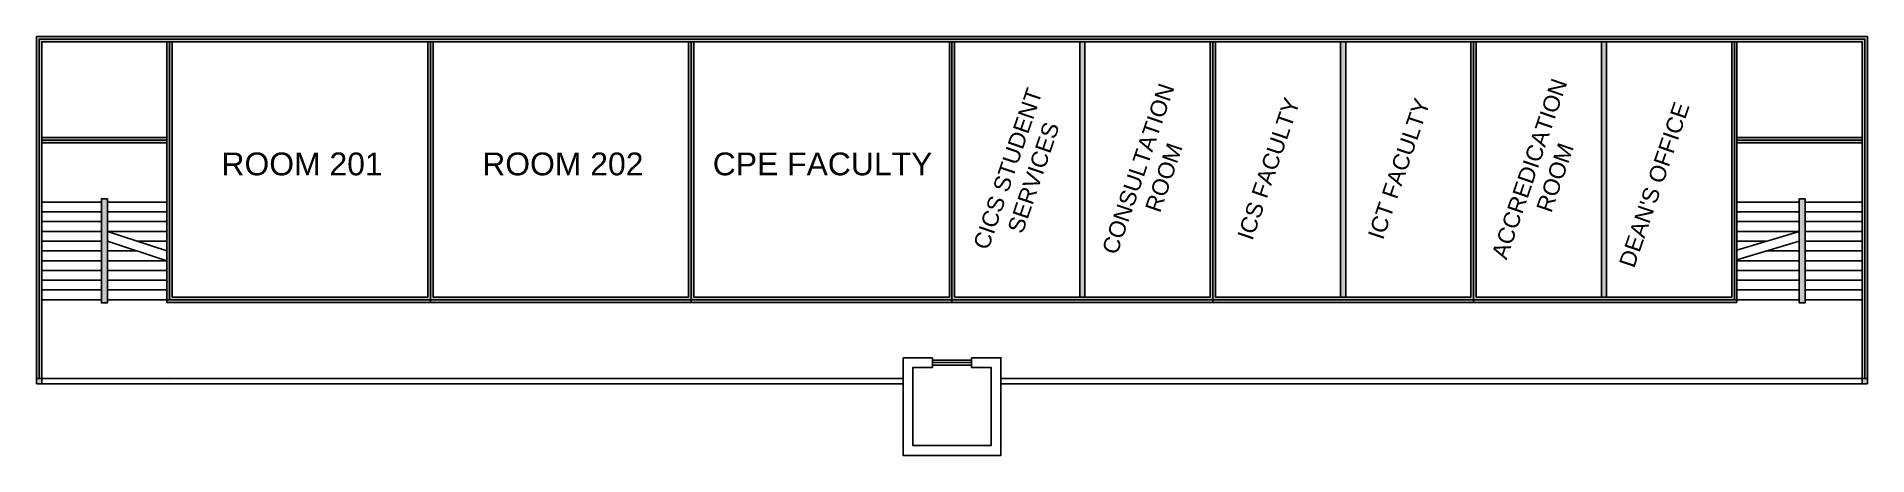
# Model space of a CAD drawing. Header units: centimetres. Extents: x 13545 to 69705, y 11282 to 24142.
import ezdxf

# ---------------------------------------------------------------- set-up
doc = ezdxf.new("R2010")
doc.units = ezdxf.units.CM
doc.layers.add('hatches', color=7, linetype='Continuous')
doc.layers.add('label', color=7, linetype='Continuous')
doc.styles.get("Standard").update_dxf_attribs({"font": 'arial.ttf'})

msp = doc.modelspace()

# ---------------------------------------------------------------- hatches: boundary and pattern name
at = {"layer": 'hatches'}
h = msp.add_hatch(color=256, dxfattribs=at)
h.dxf.hatch_style = 1
h.paths.add_polyline_path([(69705, 24142), (65545, 24142), (57545, 24142), (49545, 24142), (41545, 24142), (33545, 24142), (25545, 24142), (17545, 24142), (13545, 24142), (13545, 20882), (13545, 13642), (13625, 13642), (13625, 24062), (17625, 24062), (25625, 24062), (33625, 24062), (41625, 24062), (49625, 24062), (57625, 24062), (65625, 24062), (69625, 24062), (69625, 20962), (69625, 13642), (69705, 13642)])
h = msp.add_hatch(color=256, dxfattribs=at)
h.dxf.hatch_style = 1
h.paths.add_polyline_path([(69625, 24062), (65625, 24062), (57625, 24062), (49625, 24062), (41625, 24062), (33625, 24062), (25625, 24062), (17625, 24062), (13625, 24062), (13625, 20962), (13625, 19062), (13625, 13642), (13705, 13642), (13705, 23982), (17545, 23982), (69545, 23982), (69545, 21042), (69545, 13642), (69625, 13642)])
h = msp.add_hatch(color=256, dxfattribs=at)
h.dxf.hatch_style = 1
h.paths.add_polyline_path([(65625, 23982), (65545, 23982), (65545, 20882), (65545, 16142), (57705, 16142), (57705, 23982), (57625, 23982), (57625, 16062), (65625, 16062)])
h.paths.add_polyline_path([(16106, 15391), (17189, 15391), (17189, 15844), (16106, 15844)], flags=9)
h.paths.add_polyline_path([(14412, 15394), (14949, 15394), (14949, 15847), (14412, 15847)], flags=9)
h.paths.add_polyline_path([(16097, 15392), (16103, 15392), (16103, 15397), (16097, 15397)], flags=9)
h.paths.add_polyline_path([(66192, 15340), (67275, 15340), (67275, 15793), (66192, 15793)], flags=9)
h.paths.add_polyline_path([(68427, 15343), (68964, 15343), (68964, 15797), (68427, 15797)], flags=9)
h.paths.add_polyline_path([(68205, 15342), (68211, 15342), (68211, 15347), (68205, 15347)], flags=9)
h = msp.add_hatch(color=256, dxfattribs=at)
h.dxf.hatch_style = 1
h.paths.add_polyline_path([(17625, 23982), (17545, 23982), (17545, 21042), (17545, 16062), (17625, 16062)])
h = msp.add_hatch(color=256, dxfattribs=at)
h.dxf.hatch_style = 1
h.paths.add_polyline_path([(25625, 23982), (25545, 23982), (25545, 16142), (17705, 16142), (17705, 23982), (17625, 23982), (17625, 16062), (25625, 16062)])
h = msp.add_hatch(color=256, dxfattribs=at)
h.dxf.hatch_style = 1
h.paths.add_polyline_path([(33625, 23982), (33545, 23982), (33545, 16142), (25705, 16142), (25705, 23982), (25625, 23982), (25625, 16062), (33625, 16062)])
h = msp.add_hatch(color=256, dxfattribs=at)
h.dxf.hatch_style = 1
h.paths.add_polyline_path([(41625, 23982), (41545, 23982), (41545, 16142), (33705, 16142), (33705, 23982), (33625, 23982), (33625, 16062), (41625, 16062)])
h = msp.add_hatch(color=256, dxfattribs=at)
h.dxf.hatch_style = 1
h.paths.add_polyline_path([(49625, 23982), (49545, 23982), (49545, 16142), (41705, 16142), (41705, 23982), (41625, 23982), (41625, 16062), (49625, 16062)])
h = msp.add_hatch(color=256, dxfattribs=at)
h.dxf.hatch_style = 1
h.paths.add_polyline_path([(45705, 23982), (45545, 23982), (45545, 16142), (45705, 16142)])
h = msp.add_hatch(color=256, dxfattribs=at)
h.dxf.hatch_style = 1
h.paths.add_polyline_path([(49705, 23982), (49625, 23982), (49625, 16062), (57625, 16062), (57625, 23982), (57545, 23982), (57545, 16142), (49705, 16142)])
h = msp.add_hatch(color=256, dxfattribs=at)
h.dxf.hatch_style = 1
h.paths.add_polyline_path([(53705, 23982), (53545, 23982), (53545, 16142), (53705, 16142)])
h = msp.add_hatch(color=256, dxfattribs=at)
h.dxf.hatch_style = 1
h.paths.add_polyline_path([(61705, 23982), (61545, 23982), (61545, 16142), (61705, 16142)])
h = msp.add_hatch(color=256, dxfattribs=at)
h.dxf.hatch_style = 1
h.paths.add_polyline_path([(65705, 23982), (65625, 23982), (65625, 16062), (65705, 16062)])
h = msp.add_hatch(color=256, dxfattribs=at)
h.dxf.hatch_style = 1
h.paths.add_polyline_path([(17545, 21042), (13705, 21042), (13705, 20962), (17545, 20962)])
h.paths.add_polyline_path([(17545, 20962), (13705, 20962), (13705, 20882), (17545, 20882)])
h = msp.add_hatch(color=256, dxfattribs=at)
h.dxf.hatch_style = 1
h.paths.add_polyline_path([(69545, 21042), (65705, 21042), (65705, 20962), (69545, 20962)])
h.paths.add_polyline_path([(69545, 20962), (65705, 20962), (65705, 20882), (69545, 20882)])
h = msp.add_hatch(color=256, dxfattribs=at)
h.dxf.hatch_style = 1
h.paths.add_polyline_path([(15715, 19162), (15535, 19162), (15535, 15962), (15715, 15962)])
h = msp.add_hatch(color=256, dxfattribs=at)
h.dxf.hatch_style = 1
h.paths.add_polyline_path([(67795, 19162), (67615, 19162), (67615, 15962), (67795, 15962)])
h = msp.add_hatch(color=256, dxfattribs=at)
h.dxf.hatch_style = 1
h.paths.add_polyline_path([(65705, 16062), (65625, 16062), (57625, 16062), (57625, 15982), (65705, 15982)])
h.paths.add_polyline_path([(16106, 15391), (17189, 15391), (17189, 15844), (16106, 15844)], flags=9)
h.paths.add_polyline_path([(14412, 15394), (14949, 15394), (14949, 15847), (14412, 15847)], flags=9)
h.paths.add_polyline_path([(16097, 15392), (16103, 15392), (16103, 15397), (16097, 15397)], flags=9)
h.paths.add_polyline_path([(66192, 15340), (67275, 15340), (67275, 15793), (66192, 15793)], flags=9)
h.paths.add_polyline_path([(68427, 15343), (68964, 15343), (68964, 15797), (68427, 15797)], flags=9)
h.paths.add_polyline_path([(68205, 15342), (68211, 15342), (68211, 15347), (68205, 15347)], flags=9)
h = msp.add_hatch(color=256, dxfattribs=at)
h.dxf.hatch_style = 1
h.paths.add_polyline_path([(25625, 16062), (17625, 16062), (17545, 16062), (17545, 15982), (25625, 15982)])
h = msp.add_hatch(color=256, dxfattribs=at)
h.dxf.hatch_style = 1
h.paths.add_polyline_path([(33625, 16062), (25625, 16062), (25625, 15982), (33625, 15982)])
h = msp.add_hatch(color=256, dxfattribs=at)
h.dxf.hatch_style = 1
h.paths.add_polyline_path([(41625, 16062), (33625, 16062), (33625, 15982), (41625, 15982)])
h = msp.add_hatch(color=256, dxfattribs=at)
h.dxf.hatch_style = 1
h.paths.add_polyline_path([(49625, 16062), (41625, 16062), (41625, 15982), (49625, 15982)])
h = msp.add_hatch(color=256, dxfattribs=at)
h.dxf.hatch_style = 1
h.paths.add_polyline_path([(57625, 16062), (49625, 16062), (49625, 15982), (57625, 15982)])
h = msp.add_hatch(color=256, dxfattribs=at)
h.dxf.hatch_style = 1
h.paths.add_polyline_path([(13705, 13642), (13545, 13642), (13545, 13482), (13705, 13482)])
h.paths.add_polyline_path([(69705, 13642), (69545, 13642), (69545, 13482), (69705, 13482)])

# ---------------------------------------------------------------- linework, layer by layer
for p, q in [((15535, 19062), (15535, 16062)), ((15715, 19062), (15715, 16062)), ((67615, 19062), (67615, 16062)), ((67795, 19062), (67795, 16062))]:
    msp.add_line(p, q, dxfattribs=at)
for points in [[(43125, 13482), (69705, 13482), (69705, 24142), (13545, 24142), (13545, 13482), (40125, 13482)], [(17705, 13482), (17705, 13482), (13545, 13482), (13545, 24142), (17705, 24142)], [(17705, 24142), (13545, 24142), (13545, 20882)], [(13625, 24062), (13625, 13642)], [(13625, 24062), (17625, 24062)], [(13625, 24062), (13625, 20962)], [(17625, 24062), (13625, 24062), (13625, 20962)], [(13625, 13642), (13625, 24062)], [(69625, 13642), (69625, 24062), (13625, 24062)], [(43125, 13642), (69545, 13642), (69545, 23982), (13705, 23982), (13705, 13642), (40125, 13642)], [(17545, 24142), (25705, 24142)], [(25705, 15982), (17545, 15982), (17545, 23982)], [(17625, 24062), (25625, 24062)], [(17625, 16062), (17625, 23982)], [(17625, 20962), (17625, 23982)], [(17625, 23982), (17625, 16062)], [(25625, 23982), (25625, 16062), (17625, 16062)], [(17705, 20882), (17705, 23982)], [(17705, 23982), (17705, 16142)], [(25545, 24142), (33705, 24142)], [(25545, 16142), (25545, 23982)], [(25625, 24062), (33625, 24062)], [(33625, 23982), (33625, 16062), (25625, 16062), (25625, 23982)], [(25705, 23982), (25705, 16142)], [(33545, 24142), (41705, 24142)], [(33545, 16142), (33545, 23982)], [(33625, 24062), (41625, 24062)], [(41625, 23982), (41625, 16062), (33625, 16062), (33625, 23982)], [(33705, 23982), (33705, 16142)], [(41545, 24142), (49705, 24142)], [(41545, 24142), (49705, 24142)], [(41545, 16142), (41545, 23982)], [(41545, 16142), (41545, 23982)], [(41625, 24062), (49625, 24062)], [(49625, 23982), (49625, 16062), (41625, 16062), (41625, 23982)], [(41705, 23982), (41705, 16142)], [(49545, 24142), (57705, 24142)], [(49545, 16142), (49545, 23982)], [(49625, 24062), (57625, 24062)], [(57625, 23982), (57625, 16062), (49625, 16062), (49625, 23982)], [(49705, 23982), (49705, 16142)], [(49705, 23982), (49705, 16142)], [(57545, 24142), (65705, 24142)], [(57545, 16142), (57545, 23982)], [(65705, 23982), (65705, 15982), (57545, 15982)], [(57625, 24062), (65625, 24062)], [(65625, 23982), (65625, 16062), (57625, 16062), (57625, 23982)], [(57705, 23982), (57705, 16142)], [(69705, 20882), (69705, 24142), (65545, 24142)], [(65545, 23982), (65545, 20882)], [(69625, 20962), (69625, 24062), (65625, 24062)], [(65625, 23982), (65625, 20962)], [(65625, 23982), (65625, 20962)], [(13625, 20962), (13625, 19062)], [(13705, 20962), (17545, 20962)], [(13705, 20962), (15352, 20962)], [(13705, 20882), (17545, 20882)], [(65705, 20962), (69545, 20962)], [(65705, 20962), (67352, 20962)], [(65705, 20882), (69545, 20882)], [(13705, 19062), (15535, 19062)], [(15535, 19062), (13705, 19062)], [(15535, 18762), (13705, 18762)], [(17545, 19062), (15715, 19062)], [(15715, 19062), (17545, 19062)], [(17545, 18762), (15715, 18762)], [(67615, 19062), (65705, 19062)], [(67615, 18762), (65705, 18762)], [(69545, 19062), (67795, 19062)], [(69545, 18762), (67795, 18762)], [(15535, 18461), (13705, 18461)], [(15535, 18162), (13705, 18162)], [(17545, 18461), (15715, 18461)], [(17545, 18162), (15715, 18162)], [(15715, 18162), (17545, 17562), (17545, 17261), (15715, 17862), (15715, 18162)], [(67615, 18461), (65705, 18461)], [(67615, 18162), (65705, 17586)], [(67615, 18162), (65705, 18162)], [(65705, 17285), (67615, 17861), (67615, 18162)], [(69545, 18461), (67795, 18461)], [(69545, 18162), (67795, 18162)], [(15535, 17861), (13705, 17861)], [(15535, 17562), (13705, 17562)], [(15718, 17861), (15715, 17861)], [(16630, 17562), (15715, 17562)], [(17545, 17861), (16633, 17861)], [(65625, 17562), (65625, 17261)], [(66618, 17861), (65705, 17861)], [(67615, 17562), (66623, 17562)], [(69545, 17861), (67795, 17861)], [(69545, 17562), (67795, 17562)], [(15535, 17261), (13705, 17261)], [(15535, 16962), (13705, 16962)], [(17545, 17261), (15715, 17261)], [(17545, 16962), (15715, 16962)], [(67615, 17261), (65705, 17261)], [(67615, 16962), (65705, 16962)], [(69545, 17261), (67795, 17261)], [(69545, 16962), (67795, 16962)], [(15535, 16662), (13705, 16662)], [(15535, 16362), (13705, 16362)], [(17545, 16662), (15715, 16662)], [(17545, 16362), (15715, 16362)], [(67615, 16362), (65695, 16362)], [(67615, 16662), (65705, 16662)], [(69545, 16662), (67795, 16662)], [(69545, 16362), (67795, 16362)], [(15535, 16062), (13705, 16062)], [(17545, 16062), (15715, 16062)], [(17545, 16062), (17625, 16062)], [(33705, 15982), (25545, 15982)], [(25625, 16062), (25625, 15982)], [(41705, 15982), (33545, 15982)], [(33625, 16062), (33625, 15982)], [(49705, 15982), (41545, 15982)], [(49705, 15982), (41545, 15982)], [(41625, 16062), (41625, 15982)], [(57705, 15982), (49545, 15982)], [(49625, 16062), (49625, 15982)], [(57625, 16062), (57625, 15982)], [(67615, 16062), (65625, 16062)], [(69545, 16062), (67795, 16062)], [(40125, 14282), (41024, 14282)], [(42225, 14282), (43125, 14282), (43125, 11282), (40125, 11282), (40125, 14282)], [(41024, 14282), (41025, 14057), (41025, 13982)], [(41025, 14057), (41025, 14207), (42225, 14207), (42225, 14057), (41025, 14057), (41025, 14132), (42225, 14132), (42225, 14057), (41025, 14057)], [(42225, 14207), (42225, 14282)], [(42225, 13982), (42225, 14282)], [(13705, 13642), (13545, 13642)], [(13705, 13642), (13705, 13482)], [(42225, 13982), (42825, 13982), (42825, 11582), (40425, 11582), (40425, 13982), (41025, 13982)]]:
    msp.add_lwpolyline(points, dxfattribs=at)
for points in [[(13705, 21042), (17545, 21042), (17545, 23982), (13705, 23982)], [(17705, 23982), (25545, 23982), (25545, 16142), (17705, 16142)], [(25705, 23982), (33545, 23982), (33545, 16142), (25705, 16142)], [(33705, 23982), (41545, 23982), (41545, 16142), (33705, 16142)], [(41705, 23982), (49545, 23982), (49545, 16142), (41705, 16142)], [(45545, 23982), (45705, 23982), (45705, 16142), (45545, 16142)], [(49705, 23982), (57545, 23982), (57545, 16142), (49705, 16142)], [(53545, 23982), (53705, 23982), (53705, 16142), (53545, 16142)], [(57705, 23982), (65545, 23982), (65545, 16142), (57705, 16142)], [(61545, 23982), (61705, 23982), (61705, 16142), (61545, 16142)], [(65705, 21042), (69545, 21042), (69545, 23982), (65705, 23982)], [(15715, 19162), (15535, 19162), (15535, 15962), (15715, 15962)], [(67795, 19162), (67615, 19162), (67615, 15962), (67795, 15962)], [(17625, 13562), (17625, 13562)], [(69545, 13642), (69705, 13642), (69705, 13482), (69545, 13482)]]:
    msp.add_lwpolyline(points, close=True, dxfattribs=at)

# ---------------------------------------------------------------- texts
at = {"layer": 'label', "char_height": 500, "attachment_point": 1, "rotation": 71.1126}
for s, insert in [('\\pxqc;CICS STUDENT SERVICES', (42074, 17171)), ('\\pxqc;CONSULTATION ROOM', (46074, 17171)), ('\\pxqc;ACCREDICATION ROOM', (58074, 17171)), ('\\pxqc;ICS FACULTY', (50074, 17171)), ('\\pxqc;ICT FACULTY', (54074, 17171)), ("DEAN'S OFFICE", (62074, 17171))]:
    msp.add_mtext_dynamic_manual_height_columns(s, width=6328.32, gutter_width=12.5, heights=[0], dxfattribs=dict(at, insert=insert))
at = {"layer": 'label', "char_height": 700, "attachment_point": 1}
for s, width, insert in [('ROOM 201', 6328.32, (19216, 20582)), ('ROOM 202', 6328.32, (27216, 20582)), ('CPE FACULTY', 7339.14, (34286, 20582))]:
    msp.add_mtext_dynamic_manual_height_columns(s, width=width, gutter_width=12.5, heights=[0], dxfattribs=dict(at, insert=insert))

doc.saveas('drawing.dxf')
